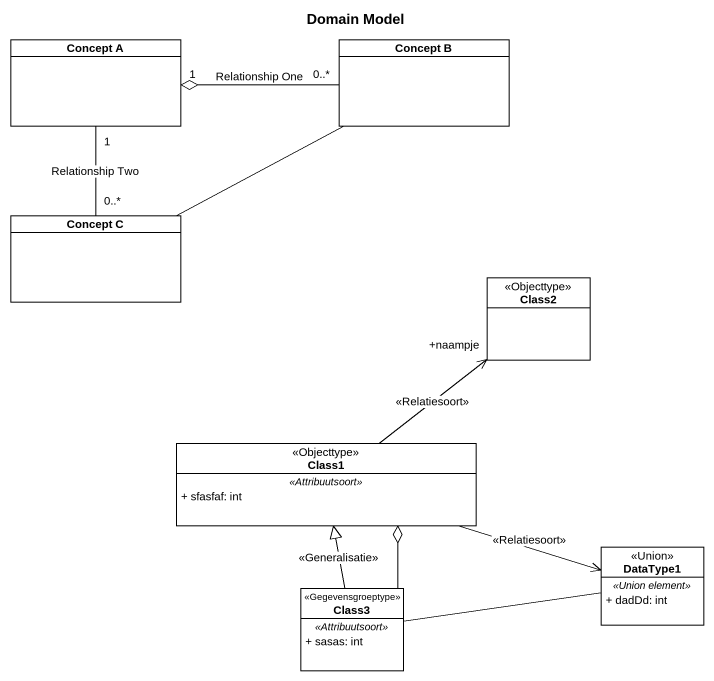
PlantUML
@startuml
title Domain Model
hide circle
hide empty members
skinparam classAttributeIconSize 0
class "Concept A" as Concept_A
class "Concept B" as Concept_B
class "Concept C" as Concept_C
class Class2 <<Objecttype>>
class Class1 <<Objecttype>> {
  .. <<Attribuutsoort>> ..
  + sfasfaf: int
}
class DataType1 <<Union>> {
  .. <<Union element>> ..
  + dadDd: int
}
class Class3 <<Gegevensgroeptype>> {
  .. <<Attribuutsoort>> ..
  + sasas: int
}
Concept_B "0..*" -left-o "1" Concept_A : Relationship One
Concept_C "0..*" -up- "1" Concept_A : Relationship Two
Concept_C -right- Concept_B
Class1 -up-> "+naampje" Class2 : <<Relatiesoort>>
Class1 -right-> DataType1 : <<Relatiesoort>>
Class3 -up-|> Class1 : <<Generalisatie>>
Class3 -up-o Class1
Class3 -right- DataType1
@enduml
